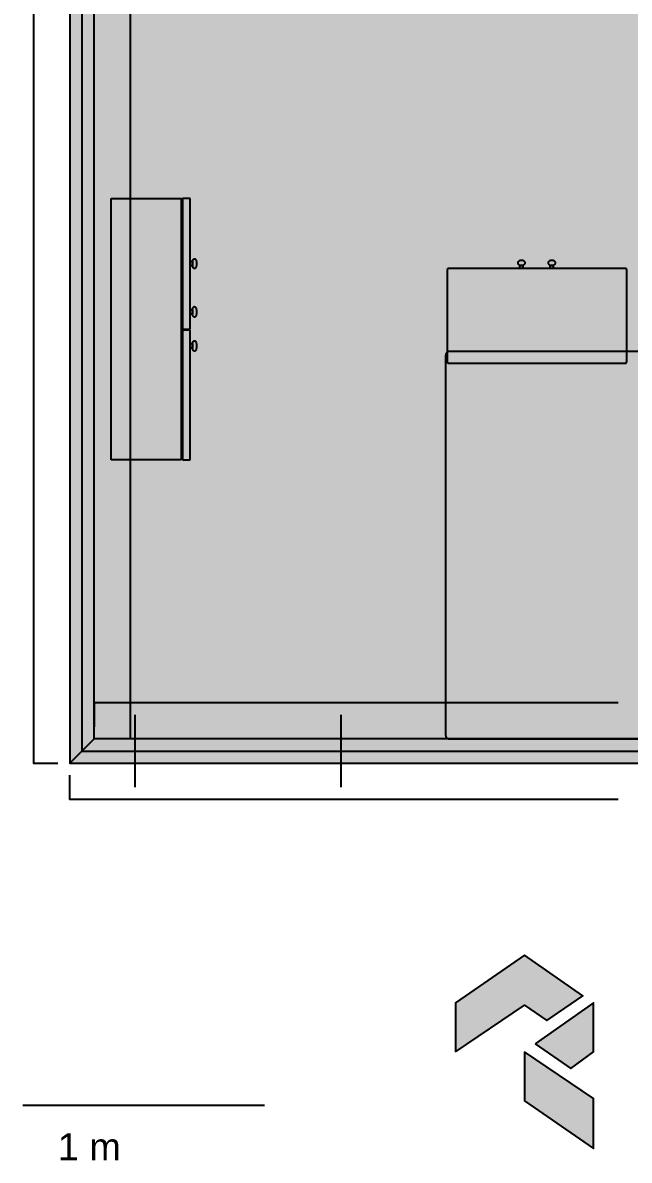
# Model space of a CAD drawing. Header units: metres. Extents: x -2.7 to 2.7, y -9.8 to 9.6.
# Drawn here: x -2.697 to -0.187, y -9.823 to -5.117 of the extents above; entities that cross this region are included whole.
import ezdxf

# ---------------------------------------------------------------- set-up
doc = ezdxf.new("R2010")
doc.units = ezdxf.units.M
for name, color, linetype, true_color in [('Polycam-Floor_1-Dimensions-Exterior', 255, 'Continuous', 0x000000), ('Polycam-Floor_1-Dimensions-Interior', 250, 'Continuous', 0xb7b0fc), ('Polycam-Floor_1-Floors', 254, 'Continuous', 0xf9f9f7), ('Polycam-Floor_1-Floors-Hatch', 254, 'Continuous', 0xf9f9f7), ('Polycam-Floor_1-Objects-Fixtures', 45, 'Continuous', 0xb2b2b2), ('Polycam-Floor_1-Objects-Furniture', 45, 'Continuous', 0xb2b2b2), ('Polycam-Floor_1-Openings-Doors', 8, 'Continuous', 0x5c5f75), ('Polycam-Floor_1-Walls', 8, 'Continuous', 0x5c5f75), ('Polycam-Floor_1-Walls-Hatch', 8, 'Continuous', 0x5c5f75), ('Polycam-Logo', 255, 'Continuous', 0x000000), ('Polycam-Scalebar', 255, 'Continuous', 0x000000)]:
    doc.layers.add(name, color=color, linetype=linetype, true_color=true_color)
doc.styles.get("Standard").update_dxf_attribs({"font": 'arial.ttf'})

msp = doc.modelspace()

# ---------------------------------------------------------------- hatches: boundary and pattern name
at = {"layer": 'Polycam-Floor_1-Floors-Hatch', "true_color": 0xf9f9f7}
h = msp.add_hatch(color=254, dxfattribs=at)
h.dxf.hatch_style = 1
h.paths.add_polyline_path([(-2.452001, 6.026857), (-2.452001, -8.130441), (2.452001, -8.130441), (2.452001, 6.000381), (0.715652, 6.000381), (0.715652, 6.648516), (-2.452001, 6.648516)])
at = {"layer": 'Polycam-Floor_1-Openings-Doors', "true_color": 0xffffff}
h = msp.add_hatch(color=255, dxfattribs=at)
h.dxf.hatch_style = 1
h.paths.add_polyline_path([(-1.380071, -8.180441), (-1.380071, -8.080441), (-2.233651, -8.080441), (-2.233651, -8.180441)])
at = {"layer": 'Polycam-Floor_1-Walls-Hatch', "true_color": 0x5c5f75}
h = msp.add_hatch(color=8, dxfattribs=at)
h.dxf.hatch_style = 1
h.paths.add_polyline_path([(-2.452001, -8.130441), (-2.402001, -8.080441), (-2.402001, 6.006855), (-2.452001, 6.026857), (-2.502001, 6.026857), (-2.502001, -8.180441)])
h = msp.add_hatch(color=8, dxfattribs=at)
h.dxf.hatch_style = 1
h.paths.add_polyline_path([(2.452001, -8.130441), (2.402001, -8.080441), (-2.402001, -8.080441), (-2.452001, -8.130441), (-2.502001, -8.180441), (2.502001, -8.180441)])
at = {"layer": 'Polycam-Logo', "true_color": 0x000000}
h = msp.add_hatch(color=255, dxfattribs=at)
h.dxf.hatch_style = 1
h.paths.add_polyline_path([(-0.906548, -9.375441), (-0.906548, -9.375441), (-0.620833, -9.18134), (-0.5277, -9.245683), (-0.379318, -9.142734), (-0.620833, -8.975441), (-0.906548, -9.172761)])
h = msp.add_hatch(color=255, dxfattribs=at)
h.dxf.hatch_style = 1
h.paths.add_polyline_path([(-0.577161, -9.341125), (-0.428779, -9.444074), (-0.335119, -9.375441), (-0.335119, -9.172761)])
h = msp.add_hatch(color=255, dxfattribs=at)
h.dxf.hatch_style = 1
h.paths.add_polyline_path([(-0.620833, -9.375441), (-0.620833, -9.57705), (-0.335119, -9.775441), (-0.335119, -9.568471)])

# ---------------------------------------------------------------- linework, layer by layer
at = {"layer": 'Polycam-Floor_1-Dimensions-Exterior', "color": 255, "true_color": 0x000000}
for points in [[(-2.652001, -0.316607), (-2.652001, -8.180442), (-2.552001, -8.180442)], [(-0.233274, -8.330441), (-2.502001, -8.330441), (-2.502001, -8.230441)]]:
    msp.add_lwpolyline(points, dxfattribs=at)
at = {"layer": 'Polycam-Floor_1-Dimensions-Interior', "color": 250, "true_color": 0xb7b0fc}
for points in [[(-2.252001, -1.303401), (-2.252001, -8.080441), (-2.352001, -8.080441)], [(-0.233274, -7.930441), (-2.402001, -7.930441), (-2.402001, -8.030441)]]:
    msp.add_lwpolyline(points, dxfattribs=at)
at = {"layer": 'Polycam-Floor_1-Floors', "color": 254, "true_color": 0xf9f9f7}
msp.add_lwpolyline([(-2.452001, 6.026857), (-2.452001, -8.130441), (2.452001, -8.130441), (2.452001, 6.000381), (0.715652, 6.000381), (0.715652, 6.648516), (-2.452001, 6.648516), (-2.452001, 6.026857)], dxfattribs=at)
at = {"layer": 'Polycam-Floor_1-Objects-Fixtures', "color": 45, "true_color": 0xb2b2b2}
for points in [[(-2.331392, -6.387695), (-2.331392, -5.844181)], [(-2.331392, -5.844181), (-2.041627, -5.844181)], [(-2.035736, -5.847564), (-2.041628, -5.847564)], [(-2.041627, -5.844181), (-2.041627, -6.387695)], [(-2.003654, -5.844181), (-2.035746, -5.844181)], [(-2.035746, -5.844181), (-2.035746, -6.384335)], [(-2.003654, -6.384335), (-2.003654, -5.844181)], [(-2.003654, -6.122879), (-2.003654, -6.104159)], [(-2.003654, -6.104159), (-1.994188, -6.104159)], [(-1.994188, -6.113793), (-1.994194, -6.114308), (-1.99421, -6.11482), (-1.994234, -6.115328), (-1.994264, -6.115832), (-1.9943, -6.116333), (-1.994339, -6.116831), (-1.994378, -6.117324), (-1.994418, -6.117813), (-1.994455, -6.118298), (-1.994487, -6.118779), (-1.994514, -6.119255), (-1.994534, -6.119727), (-1.994544, -6.120194), (-1.994542, -6.120656), (-1.994528, -6.121113), (-1.994499, -6.121565), (-1.994454, -6.122012), (-1.99439, -6.122454), (-1.994306, -6.12289)], [(-1.994296, -6.122879), (-1.99438, -6.122445), (-1.994444, -6.122004), (-1.994489, -6.121558), (-1.994518, -6.121106), (-1.994533, -6.12065), (-1.994534, -6.120187), (-1.994524, -6.11972), (-1.994505, -6.119248), (-1.994478, -6.118772), (-1.994445, -6.118291), (-1.994408, -6.117805), (-1.994369, -6.117315), (-1.994329, -6.116821), (-1.99429, -6.116324), (-1.994255, -6.115822), (-1.994224, -6.115317), (-1.9942, -6.114809), (-1.994184, -6.114297), (-1.994178, -6.113782)], [(-1.994188, -6.104159), (-1.994283, -6.104615), (-1.994357, -6.105078), (-1.994412, -6.105547), (-1.994451, -6.106023), (-1.994474, -6.106505), (-1.994484, -6.106993), (-1.994482, -6.107486), (-1.994471, -6.107986), (-1.994451, -6.10849), (-1.994425, -6.109), (-1.994394, -6.109515), (-1.99436, -6.110035), (-1.994325, -6.110559), (-1.99429, -6.111088), (-1.994258, -6.111621), (-1.99423, -6.112158), (-1.994208, -6.1127), (-1.994193, -6.113245), (-1.994188, -6.113793)], [(-1.994178, -6.113782), (-1.994184, -6.113233), (-1.994198, -6.112688), (-1.99422, -6.112147), (-1.994248, -6.11161), (-1.994281, -6.111077), (-1.994315, -6.110548), (-1.99435, -6.110023), (-1.994384, -6.109503), (-1.994415, -6.108988), (-1.994441, -6.108478), (-1.994461, -6.107974), (-1.994473, -6.107475), (-1.994475, -6.106981), (-1.994465, -6.106493), (-1.994441, -6.106011), (-1.994403, -6.105535), (-1.994347, -6.105066), (-1.994273, -6.104603), (-1.994178, -6.104147)], [(-1.994178, -6.104147), (-1.993933, -6.103156), (-1.993664, -6.102201), (-1.993373, -6.101284), (-1.993061, -6.100407), (-1.992728, -6.099573), (-1.992376, -6.098782), (-1.992006, -6.098038), (-1.991618, -6.097341), (-1.991213, -6.096695), (-1.990792, -6.096101), (-1.990356, -6.09556), (-1.989906, -6.095076), (-1.989442, -6.09465), (-1.988966, -6.094284), (-1.988479, -6.09398), (-1.98798, -6.09374), (-1.987472, -6.093566), (-1.986955, -6.093461), (-1.98643, -6.093425)], [(-1.98643, -6.093425), (-1.985671, -6.0935), (-1.98493, -6.09372), (-1.984209, -6.094079), (-1.983511, -6.094572), (-1.98284, -6.095192), (-1.982197, -6.095933), (-1.981585, -6.096788), (-1.981006, -6.097753), (-1.980465, -6.09882), (-1.979962, -6.099983), (-1.979501, -6.101237), (-1.979085, -6.102574), (-1.978715, -6.10399), (-1.978395, -6.105478), (-1.978127, -6.107032), (-1.977915, -6.108645), (-1.977759, -6.110312), (-1.977664, -6.112026), (-1.977632, -6.113782)], [(-1.977632, -6.113782), (-1.977664, -6.115538), (-1.97776, -6.117252), (-1.977915, -6.118919), (-1.978128, -6.120532), (-1.978397, -6.122086), (-1.978717, -6.123574), (-1.979087, -6.124989), (-1.979504, -6.126327), (-1.979966, -6.127581), (-1.980469, -6.128744), (-1.981011, -6.129811), (-1.981589, -6.130775), (-1.982201, -6.131631), (-1.982844, -6.132371), (-1.983515, -6.132991), (-1.984212, -6.133484), (-1.984932, -6.133843), (-1.985672, -6.134063), (-1.98643, -6.134138)], [(-0.647142, -6.110759), (-0.647092, -6.109738), (-0.646943, -6.108741), (-0.6467, -6.107772), (-0.646367, -6.106834), (-0.645949, -6.10593), (-0.645448, -6.105065), (-0.64487, -6.104242), (-0.644218, -6.103464), (-0.643497, -6.102734), (-0.642711, -6.102058), (-0.641863, -6.101437), (-0.640959, -6.100876), (-0.640002, -6.100379), (-0.638996, -6.099948), (-0.637945, -6.099587), (-0.636854, -6.099301), (-0.635726, -6.099092), (-0.634566, -6.098963), (-0.633378, -6.09892)], [(-0.63989, -6.121184), (-0.640559, -6.120853), (-0.641205, -6.120491), (-0.641825, -6.120099), (-0.642418, -6.119679), (-0.642982, -6.119231), (-0.643517, -6.118757), (-0.64402, -6.118259), (-0.644492, -6.117736), (-0.644929, -6.117191), (-0.645331, -6.116624), (-0.645697, -6.116037), (-0.646024, -6.115432), (-0.646313, -6.114808), (-0.646561, -6.114168), (-0.646766, -6.113512), (-0.646929, -6.112842), (-0.647047, -6.112159), (-0.647118, -6.111464), (-0.647142, -6.110759)], [(-0.633378, -6.09892), (-0.63219, -6.098963), (-0.63103, -6.099092), (-0.629903, -6.099301), (-0.628812, -6.099587), (-0.627761, -6.099948), (-0.626755, -6.100379), (-0.625797, -6.100876), (-0.624893, -6.101437), (-0.624045, -6.102058), (-0.623259, -6.102734), (-0.622538, -6.103464), (-0.621886, -6.104242), (-0.621308, -6.105065), (-0.620807, -6.10593), (-0.620389, -6.106834), (-0.620056, -6.107772), (-0.619813, -6.108741), (-0.619664, -6.109738), (-0.619614, -6.110759)], [(-0.619614, -6.110759), (-0.619639, -6.111483), (-0.619714, -6.112197), (-0.619839, -6.112898), (-0.62001, -6.113586), (-0.620226, -6.114258), (-0.620487, -6.114914), (-0.620791, -6.115552), (-0.621136, -6.116171), (-0.62152, -6.116769), (-0.621943, -6.117346), (-0.622403, -6.1179), (-0.622898, -6.118429), (-0.623428, -6.118933), (-0.623989, -6.11941), (-0.624582, -6.119859), (-0.625204, -6.120278), (-0.625855, -6.120666), (-0.626532, -6.121022), (-0.627234, -6.121345)], [(-0.619614, -6.110759), (-0.619614, -6.110759)], [(-0.521564, -6.110759), (-0.521513, -6.109738), (-0.521365, -6.108741), (-0.521122, -6.107772), (-0.520789, -6.106834), (-0.52037, -6.10593), (-0.51987, -6.105065), (-0.519291, -6.104242), (-0.51864, -6.103464), (-0.517919, -6.102734), (-0.517132, -6.102058), (-0.516285, -6.101437), (-0.51538, -6.100876), (-0.514423, -6.100379), (-0.513417, -6.099948), (-0.512366, -6.099587), (-0.511275, -6.099301), (-0.510147, -6.099092), (-0.508987, -6.098963), (-0.507799, -6.09892)], [(-0.51431, -6.121184), (-0.51498, -6.120853), (-0.515626, -6.120491), (-0.516246, -6.120099), (-0.516839, -6.119679), (-0.517403, -6.119231), (-0.517938, -6.118757), (-0.518442, -6.118259), (-0.518913, -6.117736), (-0.51935, -6.117191), (-0.519753, -6.116624), (-0.520118, -6.116037), (-0.520446, -6.115432), (-0.520734, -6.114808), (-0.520982, -6.114168), (-0.521188, -6.113512), (-0.52135, -6.112842), (-0.521468, -6.112159), (-0.52154, -6.111464), (-0.521564, -6.110759)], [(-0.507799, -6.09892), (-0.506611, -6.098963), (-0.505451, -6.099092), (-0.504324, -6.099301), (-0.503233, -6.099587), (-0.502182, -6.099948), (-0.501176, -6.100379), (-0.500218, -6.100876), (-0.499314, -6.101437), (-0.498467, -6.102058), (-0.49768, -6.102734), (-0.496959, -6.103464), (-0.496308, -6.104242), (-0.495729, -6.105065), (-0.495229, -6.10593), (-0.49481, -6.106834), (-0.494477, -6.107772), (-0.494234, -6.108741), (-0.494086, -6.109738), (-0.494035, -6.110759)], [(-0.494035, -6.110759), (-0.494061, -6.111483), (-0.494136, -6.112197), (-0.49426, -6.112898), (-0.494431, -6.113586), (-0.494648, -6.114258), (-0.494909, -6.114914), (-0.495212, -6.115552), (-0.495557, -6.116171), (-0.495942, -6.116769), (-0.496365, -6.117346), (-0.496825, -6.1179), (-0.49732, -6.118429), (-0.497849, -6.118933), (-0.498411, -6.11941), (-0.499004, -6.119859), (-0.499626, -6.120278), (-0.500276, -6.120666), (-0.500953, -6.121022), (-0.501656, -6.121345)], [(-0.494035, -6.110759), (-0.494035, -6.110759)], [(-1.994306, -6.122879), (-2.003654, -6.122879)], [(-1.994306, -6.12289), (-1.994306, -6.122879)], [(-1.994306, -6.122879), (-1.994306, -6.122879)], [(-1.98643, -6.134138), (-1.986969, -6.1341), (-1.9875, -6.133989), (-1.988021, -6.133805), (-1.988532, -6.133552), (-1.989032, -6.133232), (-1.989519, -6.132846), (-1.989993, -6.132397), (-1.990453, -6.131887), (-1.990898, -6.131318), (-1.991327, -6.130693), (-1.991738, -6.130013), (-1.992132, -6.129281), (-1.992506, -6.1285), (-1.99286, -6.12767), (-1.993193, -6.126794), (-1.993505, -6.125876), (-1.993793, -6.124915), (-1.994057, -6.123916), (-1.994296, -6.122879)], [(-1.98643, -6.134138), (-1.98643, -6.134138)], [(-0.936775, -6.133927), (-0.937066, -6.133946), (-0.93735, -6.134003), (-0.937625, -6.134095), (-0.937892, -6.134221), (-0.938149, -6.134381), (-0.938396, -6.134571), (-0.93863, -6.134791), (-0.938851, -6.135039), (-0.939058, -6.135313), (-0.939251, -6.135612), (-0.939427, -6.135934), (-0.939587, -6.136277), (-0.939728, -6.136641), (-0.939851, -6.137024), (-0.939953, -6.137423), (-0.940035, -6.137838), (-0.940094, -6.138266), (-0.940131, -6.138707), (-0.940143, -6.139158)], [(-0.940143, -6.139158), (-0.940143, -6.519836)], [(-0.201338, -6.133927), (-0.936775, -6.133927)], [(-0.639897, -6.133915), (-0.639897, -6.121184)], [(-0.639897, -6.121184), (-0.63959, -6.121316), (-0.639281, -6.121427), (-0.638971, -6.12152), (-0.638658, -6.121595), (-0.638342, -6.121654), (-0.638024, -6.121699), (-0.637704, -6.121731), (-0.63738, -6.121752), (-0.637053, -6.121763), (-0.636723, -6.121765), (-0.63639, -6.121761), (-0.636052, -6.121752), (-0.635711, -6.121738), (-0.635366, -6.121723), (-0.635016, -6.121707), (-0.634662, -6.121692), (-0.634303, -6.121679), (-0.633939, -6.121671), (-0.63357, -6.121667)], [(-0.627234, -6.133915), (-0.639897, -6.133915)], [(-0.633561, -6.121667), (-0.633931, -6.12167), (-0.634295, -6.121679), (-0.634654, -6.121692), (-0.635008, -6.121707), (-0.635358, -6.121723), (-0.635703, -6.121738), (-0.636045, -6.121751), (-0.636382, -6.121761), (-0.636716, -6.121765), (-0.637046, -6.121762), (-0.637372, -6.121752), (-0.637696, -6.121731), (-0.638017, -6.121699), (-0.638335, -6.121654), (-0.63865, -6.121595), (-0.638963, -6.12152), (-0.639274, -6.121427), (-0.639582, -6.121316), (-0.63989, -6.121184)], [(-0.63357, -6.121667), (-0.63322, -6.121671), (-0.63287, -6.121681), (-0.63252, -6.121697), (-0.63217, -6.121715), (-0.63182, -6.121735), (-0.631472, -6.121756), (-0.631125, -6.121776), (-0.630781, -6.121792), (-0.630438, -6.121804), (-0.630099, -6.121811), (-0.629762, -6.121809), (-0.62943, -6.121799), (-0.629101, -6.121778), (-0.628777, -6.121745), (-0.628459, -6.121699), (-0.628145, -6.121637), (-0.627837, -6.121559), (-0.627536, -6.121462), (-0.627242, -6.121345)], [(-0.627234, -6.121345), (-0.62753, -6.121462), (-0.627832, -6.121559), (-0.62814, -6.121637), (-0.628454, -6.121699), (-0.628773, -6.121745), (-0.629097, -6.121778), (-0.629426, -6.121799), (-0.629758, -6.121809), (-0.630094, -6.12181), (-0.630433, -6.121804), (-0.630775, -6.121792), (-0.63112, -6.121775), (-0.631466, -6.121756), (-0.631814, -6.121735), (-0.632163, -6.121715), (-0.632512, -6.121696), (-0.632862, -6.121681), (-0.633212, -6.121671), (-0.633561, -6.121667)], [(-0.627242, -6.121345), (-0.627234, -6.121345)], [(-0.627234, -6.121345), (-0.627234, -6.133915)], [(-0.627234, -6.121345), (-0.627234, -6.121345)], [(-0.51431, -6.133915), (-0.51431, -6.121184)], [(-0.507983, -6.121667), (-0.508352, -6.12167), (-0.508716, -6.121679), (-0.509075, -6.121692), (-0.509429, -6.121707), (-0.509779, -6.121723), (-0.510124, -6.121738), (-0.510466, -6.121751), (-0.510803, -6.121761), (-0.511137, -6.121765), (-0.511467, -6.121762), (-0.511794, -6.121752), (-0.512117, -6.121731), (-0.512438, -6.121699), (-0.512756, -6.121654), (-0.513071, -6.121595), (-0.513384, -6.12152), (-0.513695, -6.121427), (-0.514003, -6.121316), (-0.51431, -6.121184)], [(-0.51431, -6.121184), (-0.514003, -6.121316), (-0.513695, -6.121427), (-0.513384, -6.12152), (-0.513071, -6.121595), (-0.512756, -6.121654), (-0.512438, -6.121699), (-0.512117, -6.121731), (-0.511794, -6.121752), (-0.511467, -6.121763), (-0.511137, -6.121765), (-0.510803, -6.121761), (-0.510466, -6.121752), (-0.510124, -6.121738), (-0.509779, -6.121723), (-0.509429, -6.121707), (-0.509075, -6.121692), (-0.508716, -6.121679), (-0.508352, -6.121671), (-0.507983, -6.121667)], [(-0.501648, -6.133915), (-0.51431, -6.133915)], [(-0.501656, -6.121345), (-0.501951, -6.121462), (-0.502254, -6.121559), (-0.502562, -6.121637), (-0.502876, -6.121699), (-0.503195, -6.121745), (-0.503519, -6.121778), (-0.503847, -6.121799), (-0.504179, -6.121809), (-0.504515, -6.12181), (-0.504855, -6.121804), (-0.505196, -6.121792), (-0.505541, -6.121775), (-0.505887, -6.121756), (-0.506235, -6.121735), (-0.506584, -6.121715), (-0.506934, -6.121696), (-0.507284, -6.121681), (-0.507634, -6.121671), (-0.507983, -6.121667)], [(-0.507983, -6.121667), (-0.507634, -6.121671), (-0.507283, -6.121681), (-0.506933, -6.121697), (-0.506583, -6.121715), (-0.506234, -6.121735), (-0.505885, -6.121756), (-0.505539, -6.121776), (-0.505194, -6.121792), (-0.504852, -6.121804), (-0.504512, -6.121811), (-0.504176, -6.121809), (-0.503843, -6.121799), (-0.503515, -6.121778), (-0.503191, -6.121745), (-0.502872, -6.121699), (-0.502559, -6.121637), (-0.502251, -6.121559), (-0.50195, -6.121462), (-0.501655, -6.121345)], [(-0.501655, -6.121345), (-0.501648, -6.121345)], [(-0.501648, -6.121345), (-0.501648, -6.133915)], [(-0.501648, -6.121345), (-0.501648, -6.121345)], [(-0.201338, -6.133927), (-0.201338, -6.133927)], [(-0.197971, -6.139158), (-0.197983, -6.138707), (-0.19802, -6.138266), (-0.198079, -6.137838), (-0.198161, -6.137423), (-0.198263, -6.137024), (-0.198386, -6.136641), (-0.198527, -6.136277), (-0.198687, -6.135934), (-0.198863, -6.135612), (-0.199055, -6.135313), (-0.199263, -6.135039), (-0.199484, -6.134791), (-0.199718, -6.134571), (-0.199964, -6.134381), (-0.200221, -6.134221), (-0.200488, -6.134095), (-0.200764, -6.134003), (-0.201048, -6.133946), (-0.201338, -6.133927)], [(-0.197971, -6.519836), (-0.197971, -6.139158)], [(-2.003654, -6.323107), (-2.003654, -6.303064)], [(-2.003654, -6.303064), (-1.994188, -6.303064)], [(-1.994188, -6.303064), (-1.994283, -6.303553), (-1.994357, -6.304048), (-1.994412, -6.304551), (-1.994451, -6.30506), (-1.994474, -6.305576), (-1.994484, -6.306099), (-1.994482, -6.306627), (-1.994471, -6.307162), (-1.994451, -6.307702), (-1.994425, -6.308248), (-1.994394, -6.308799), (-1.99436, -6.309355), (-1.994325, -6.309916), (-1.99429, -6.310481), (-1.994258, -6.311051), (-1.99423, -6.311626), (-1.994208, -6.312204), (-1.994193, -6.312786), (-1.994188, -6.313372)], [(-1.994178, -6.313372), (-1.994184, -6.312784), (-1.994198, -6.312201), (-1.99422, -6.311622), (-1.994248, -6.311047), (-1.994281, -6.310477), (-1.994315, -6.309911), (-1.99435, -6.30935), (-1.994384, -6.308794), (-1.994415, -6.308244), (-1.994441, -6.307698), (-1.994461, -6.307159), (-1.994473, -6.306625), (-1.994475, -6.306097), (-1.994465, -6.305575), (-1.994441, -6.305059), (-1.994403, -6.30455), (-1.994347, -6.304048), (-1.994273, -6.303553), (-1.994178, -6.303064)], [(-1.994178, -6.303064), (-1.993933, -6.302004), (-1.993664, -6.300982), (-1.993373, -6.3), (-1.993061, -6.299062), (-1.992728, -6.298168), (-1.992376, -6.297321), (-1.992006, -6.296524), (-1.991618, -6.295778), (-1.991213, -6.295086), (-1.990792, -6.294449), (-1.990356, -6.29387), (-1.989906, -6.293351), (-1.989442, -6.292894), (-1.988966, -6.292502), (-1.988479, -6.292176), (-1.98798, -6.291919), (-1.987472, -6.291733), (-1.986955, -6.291619), (-1.98643, -6.291581)], [(-1.98643, -6.291581), (-1.985671, -6.291661), (-1.98493, -6.291897), (-1.984209, -6.292281), (-1.983511, -6.292809), (-1.98284, -6.293472), (-1.982197, -6.294265), (-1.981585, -6.29518), (-1.981006, -6.296212), (-1.980465, -6.297354), (-1.979962, -6.298599), (-1.979501, -6.299941), (-1.979085, -6.301373), (-1.978715, -6.302889), (-1.978395, -6.304481), (-1.978127, -6.306144), (-1.977915, -6.307872), (-1.977759, -6.309656), (-1.977664, -6.311492), (-1.977632, -6.313372)], [(-1.994306, -6.323107), (-2.003654, -6.323107)], [(-1.994188, -6.313372), (-1.994194, -6.313922), (-1.99421, -6.314469), (-1.994234, -6.315012), (-1.994264, -6.315552), (-1.9943, -6.316088), (-1.994339, -6.31662), (-1.994378, -6.317148), (-1.994418, -6.317672), (-1.994455, -6.318191), (-1.994487, -6.318706), (-1.994514, -6.319216), (-1.994534, -6.319721), (-1.994544, -6.320221), (-1.994542, -6.320716), (-1.994528, -6.321206), (-1.994499, -6.32169), (-1.994454, -6.322168), (-1.99439, -6.32264), (-1.994306, -6.323107)], [(-1.994296, -6.323107), (-1.99438, -6.322642), (-1.994444, -6.322171), (-1.994489, -6.321694), (-1.994518, -6.321211), (-1.994533, -6.320723), (-1.994534, -6.320228), (-1.994524, -6.319729), (-1.994505, -6.319224), (-1.994478, -6.318715), (-1.994445, -6.3182), (-1.994408, -6.31768), (-1.994369, -6.317156), (-1.994329, -6.316628), (-1.99429, -6.316095), (-1.994255, -6.315558), (-1.994224, -6.315017), (-1.9942, -6.314472), (-1.994184, -6.313924), (-1.994178, -6.313372)], [(-1.994306, -6.323107), (-1.994306, -6.323107)], [(-1.98643, -6.335162), (-1.986969, -6.335122), (-1.9875, -6.335002), (-1.988021, -6.334806), (-1.988532, -6.334535), (-1.989032, -6.334191), (-1.989519, -6.333778), (-1.989993, -6.333297), (-1.990453, -6.332751), (-1.990898, -6.332143), (-1.991327, -6.331473), (-1.991738, -6.330745), (-1.992132, -6.329962), (-1.992506, -6.329125), (-1.99286, -6.328236), (-1.993193, -6.327299), (-1.993505, -6.326315), (-1.993793, -6.325287), (-1.994057, -6.324217), (-1.994296, -6.323107)], [(-1.977632, -6.313372), (-1.977664, -6.315251), (-1.97776, -6.317087), (-1.977915, -6.318872), (-1.978128, -6.320599), (-1.978397, -6.322262), (-1.978717, -6.323855), (-1.979087, -6.32537), (-1.979504, -6.326802), (-1.979966, -6.328144), (-1.980469, -6.329389), (-1.981011, -6.330531), (-1.981589, -6.331563), (-1.982201, -6.332479), (-1.982844, -6.333271), (-1.983515, -6.333935), (-1.984212, -6.334462), (-1.984932, -6.334847), (-1.985672, -6.335082), (-1.98643, -6.335162)], [(-1.98643, -6.335162), (-1.98643, -6.335162)], [(-2.331392, -6.925899), (-2.331372, -6.387695)], [(-2.331372, -6.387695), (-2.331392, -6.387695)], [(-2.035736, -6.38039), (-2.041628, -6.38039)], [(-2.035736, -6.392479), (-2.041628, -6.392479)], [(-2.041627, -6.387695), (-2.041608, -6.387695)], [(-2.041608, -6.387695), (-2.041627, -6.925899)], [(-2.035746, -6.384335), (-2.003654, -6.384335)], [(-2.003654, -6.389118), (-2.035746, -6.389118)], [(-2.035746, -6.389118), (-2.035746, -6.925888)], [(-2.003654, -6.384335), (-2.003654, -6.384335)], [(-2.003654, -6.925888), (-2.003654, -6.389118)], [(-2.003654, -6.464148), (-2.003654, -6.444105)], [(-2.003654, -6.444105), (-1.994188, -6.444105)], [(-1.994188, -6.444105), (-1.994283, -6.444594), (-1.994357, -6.445089), (-1.994412, -6.445592), (-1.994451, -6.446101), (-1.994474, -6.446617), (-1.994484, -6.44714), (-1.994482, -6.447668), (-1.994471, -6.448203), (-1.994451, -6.448743), (-1.994425, -6.449289), (-1.994394, -6.44984), (-1.99436, -6.450396), (-1.994325, -6.450957), (-1.99429, -6.451522), (-1.994258, -6.452092), (-1.99423, -6.452666), (-1.994208, -6.453245), (-1.994193, -6.453827), (-1.994188, -6.454412)], [(-1.994178, -6.454412), (-1.994184, -6.453825), (-1.994198, -6.453242), (-1.99422, -6.452663), (-1.994248, -6.452088), (-1.994281, -6.451518), (-1.994315, -6.450952), (-1.99435, -6.450391), (-1.994384, -6.449835), (-1.994415, -6.449284), (-1.994441, -6.448739), (-1.994461, -6.448199), (-1.994473, -6.447665), (-1.994475, -6.447137), (-1.994465, -6.446616), (-1.994441, -6.4461), (-1.994403, -6.445591), (-1.994347, -6.445089), (-1.994273, -6.444593), (-1.994178, -6.444105)], [(-1.994178, -6.444105), (-1.993933, -6.443045), (-1.993664, -6.442022), (-1.993373, -6.441041), (-1.993061, -6.440102), (-1.992728, -6.439208), (-1.992376, -6.438362), (-1.992006, -6.437564), (-1.991618, -6.436818), (-1.991213, -6.436126), (-1.990792, -6.435489), (-1.990356, -6.43491), (-1.989906, -6.434392), (-1.989442, -6.433935), (-1.988966, -6.433543), (-1.988479, -6.433217), (-1.98798, -6.43296), (-1.987472, -6.432773), (-1.986955, -6.43266), (-1.98643, -6.432622)], [(-1.98643, -6.432622), (-1.985671, -6.432702), (-1.98493, -6.432937), (-1.984209, -6.433322), (-1.983511, -6.433849), (-1.98284, -6.434513), (-1.982197, -6.435305), (-1.981585, -6.436221), (-1.981006, -6.437253), (-1.980465, -6.438395), (-1.979962, -6.43964), (-1.979501, -6.440982), (-1.979085, -6.442414), (-1.978715, -6.443929), (-1.978395, -6.445522), (-1.978127, -6.447185), (-1.977915, -6.448912), (-1.977759, -6.450697), (-1.977664, -6.452533), (-1.977632, -6.454412)], [(-1.994306, -6.464148), (-2.003654, -6.464148)], [(-1.994188, -6.454412), (-1.994194, -6.454963), (-1.99421, -6.45551), (-1.994234, -6.456053), (-1.994264, -6.456593), (-1.9943, -6.457129), (-1.994339, -6.457661), (-1.994378, -6.458189), (-1.994418, -6.458713), (-1.994455, -6.459232), (-1.994487, -6.459747), (-1.994514, -6.460257), (-1.994534, -6.460762), (-1.994544, -6.461262), (-1.994542, -6.461757), (-1.994528, -6.462246), (-1.994499, -6.46273), (-1.994454, -6.463209), (-1.99439, -6.463681), (-1.994306, -6.464148)], [(-1.994296, -6.464148), (-1.99438, -6.463683), (-1.994444, -6.463212), (-1.994489, -6.462735), (-1.994518, -6.462252), (-1.994533, -6.461763), (-1.994534, -6.461269), (-1.994524, -6.46077), (-1.994505, -6.460265), (-1.994478, -6.459755), (-1.994445, -6.459241), (-1.994408, -6.458721), (-1.994369, -6.458197), (-1.994329, -6.457668), (-1.99429, -6.457136), (-1.994255, -6.456599), (-1.994224, -6.456058), (-1.9942, -6.455513), (-1.994184, -6.454964), (-1.994178, -6.454412)], [(-1.994306, -6.464148), (-1.994306, -6.464148)], [(-1.98643, -6.476203), (-1.986969, -6.476163), (-1.9875, -6.476043), (-1.988021, -6.475846), (-1.988532, -6.475575), (-1.989032, -6.475232), (-1.989519, -6.474819), (-1.989993, -6.474338), (-1.990453, -6.473792), (-1.990898, -6.473183), (-1.991327, -6.472514), (-1.991738, -6.471786), (-1.992132, -6.471003), (-1.992506, -6.470165), (-1.99286, -6.469277), (-1.993193, -6.46834), (-1.993505, -6.467356), (-1.993793, -6.466327), (-1.994057, -6.465257), (-1.994296, -6.464148)], [(-1.977632, -6.454412), (-1.977664, -6.456292), (-1.97776, -6.458128), (-1.977915, -6.459912), (-1.978128, -6.46164), (-1.978397, -6.463303), (-1.978717, -6.464895), (-1.979087, -6.466411), (-1.979504, -6.467843), (-1.979966, -6.469185), (-1.980469, -6.47043), (-1.981011, -6.471572), (-1.981589, -6.472604), (-1.982201, -6.473519), (-1.982844, -6.474312), (-1.983515, -6.474975), (-1.984212, -6.475503), (-1.984932, -6.475887), (-1.985672, -6.476123), (-1.98643, -6.476203)], [(-1.98643, -6.476203), (-1.98643, -6.476203)], [(-0.940143, -6.519836), (-0.940131, -6.520287), (-0.940094, -6.520728), (-0.940035, -6.521156), (-0.939953, -6.521571), (-0.939851, -6.52197), (-0.939728, -6.522353), (-0.939587, -6.522717), (-0.939427, -6.52306), (-0.939251, -6.523382), (-0.939058, -6.523681), (-0.938851, -6.523955), (-0.93863, -6.524203), (-0.938396, -6.524423), (-0.938149, -6.524613), (-0.937892, -6.524772), (-0.937625, -6.524899), (-0.93735, -6.524991), (-0.937066, -6.525048), (-0.936775, -6.525067)], [(-0.936775, -6.525067), (-0.201338, -6.525067)], [(-0.201338, -6.525067), (-0.201048, -6.525048), (-0.200764, -6.524991), (-0.200488, -6.524899), (-0.200221, -6.524772), (-0.199964, -6.524613), (-0.199718, -6.524423), (-0.199484, -6.524203), (-0.199263, -6.523955), (-0.199055, -6.523681), (-0.198863, -6.523382), (-0.198687, -6.52306), (-0.198527, -6.522717), (-0.198386, -6.522353), (-0.198263, -6.52197), (-0.198161, -6.521571), (-0.198079, -6.521156), (-0.19802, -6.520728), (-0.197983, -6.520287), (-0.197971, -6.519836)], [(-2.041627, -6.925899), (-2.331392, -6.925899)], [(-2.035736, -6.921978), (-2.041628, -6.921978)], [(-2.041627, -6.925899), (-2.041627, -6.925899)], [(-2.035746, -6.925888), (-2.003654, -6.925888)], [(-2.003654, -6.925888), (-2.003654, -6.925888)]]:
    msp.add_lwpolyline(points, dxfattribs=at)
at = {"layer": 'Polycam-Floor_1-Objects-Furniture', "color": 45, "true_color": 0xb2b2b2}
for points in [[(-0.93162, -6.477271), (-0.933009, -6.477344), (-0.934365, -6.477558), (-0.935683, -6.477907), (-0.936959, -6.478386), (-0.938187, -6.478988), (-0.939364, -6.479707), (-0.940483, -6.480539), (-0.941541, -6.481475), (-0.942532, -6.482512), (-0.943452, -6.483642), (-0.944295, -6.484861), (-0.945057, -6.486161), (-0.945733, -6.487537), (-0.946319, -6.488983), (-0.946809, -6.490493), (-0.947198, -6.492061), (-0.947482, -6.493681), (-0.947656, -6.495348), (-0.947715, -6.497055)], [(-0.050375, -6.477271), (-0.93162, -6.477271)], [(-0.947715, -6.497055), (-0.947715, -8.06066)], [(-0.947715, -6.497055), (-0.947715, -6.497055)], [(-0.947715, -8.06066), (-0.947656, -8.062367), (-0.947482, -8.064034), (-0.947198, -8.065654), (-0.946809, -8.067222), (-0.946319, -8.068732), (-0.945733, -8.070178), (-0.945057, -8.071554), (-0.944295, -8.072854), (-0.943452, -8.074073), (-0.942532, -8.075203), (-0.941541, -8.076239), (-0.940483, -8.077176), (-0.939364, -8.078008), (-0.938187, -8.078727), (-0.936959, -8.079329), (-0.935683, -8.079808), (-0.934365, -8.080157), (-0.933009, -8.080371), (-0.93162, -8.080444)], [(-0.93162, -8.080444), (-0.050375, -8.080444)]]:
    msp.add_lwpolyline(points, dxfattribs=at)
at = {"layer": 'Polycam-Floor_1-Openings-Doors', "color": 8, "true_color": 0x5c5f75}
for points in [[(-2.233651, -7.980441), (-2.233651, -8.280441)], [(-1.380071, -8.280441), (-1.380071, -7.980441)]]:
    msp.add_lwpolyline(points, dxfattribs=at)
at = {"layer": 'Polycam-Floor_1-Openings-Doors', "color": 255, "true_color": 0xffffff}
msp.add_lwpolyline([(-1.380071, -8.180441), (-1.380071, -8.080441), (-2.233651, -8.080441), (-2.233651, -8.180441), (-1.380071, -8.180441)], dxfattribs=at)
at = {"layer": 'Polycam-Floor_1-Walls', "color": 8, "true_color": 0x5c5f75}
for points in [[(-2.452001, -8.130441), (-2.402001, -8.080441), (-2.402001, 6.006855), (-2.452001, 6.026857), (-2.502001, 6.026857), (-2.502001, -8.180441), (-2.452001, -8.130441)], [(-2.452001, -8.130441), (-2.402001, -8.080441), (-2.402001, 6.006855), (-2.452001, 6.026857), (-2.502001, 6.026857), (-2.502001, -8.180441), (-2.452001, -8.130441)], [(2.452001, -8.130441), (2.402001, -8.080441), (-2.402001, -8.080441), (-2.452001, -8.130441), (-2.502001, -8.180441), (2.502001, -8.180441), (2.452001, -8.130441)], [(2.452001, -8.130441), (2.402001, -8.080441), (-2.402001, -8.080441), (-2.452001, -8.130441), (-2.502001, -8.180441), (2.502001, -8.180441), (2.452001, -8.130441)]]:
    msp.add_lwpolyline(points, dxfattribs=at)
at = {"layer": 'Polycam-Logo', "color": 255, "true_color": 0x000000}
for points in [[(-0.906548, -9.375441), (-0.906548, -9.375441), (-0.620833, -9.18134), (-0.5277, -9.245683), (-0.379318, -9.142734), (-0.620833, -8.975441), (-0.906548, -9.172761), (-0.906548, -9.375441)], [(-0.577161, -9.341125), (-0.428779, -9.444074), (-0.335119, -9.375441), (-0.335119, -9.172761), (-0.577161, -9.341125)], [(-0.620833, -9.375441), (-0.620833, -9.57705), (-0.335119, -9.775441), (-0.335119, -9.568471), (-0.620833, -9.375441)]]:
    msp.add_lwpolyline(points, dxfattribs=at)
at = {"layer": 'Polycam-Scalebar', "color": 255, "true_color": 0x000000}
msp.add_lwpolyline([(-2.697001, -9.595441), (-1.697001, -9.595441)], dxfattribs=at)

# ---------------------------------------------------------------- texts
at = {"layer": 'Polycam-Scalebar', "color": 255, "true_color": 0x000000, "insert": (-2.421481, -9.767442), "char_height": 0.112, "width": 0.27552, "attachment_point": 5}
msp.add_mtext('\\A1;1 m', dxfattribs=at)

doc.saveas('drawing.dxf')
